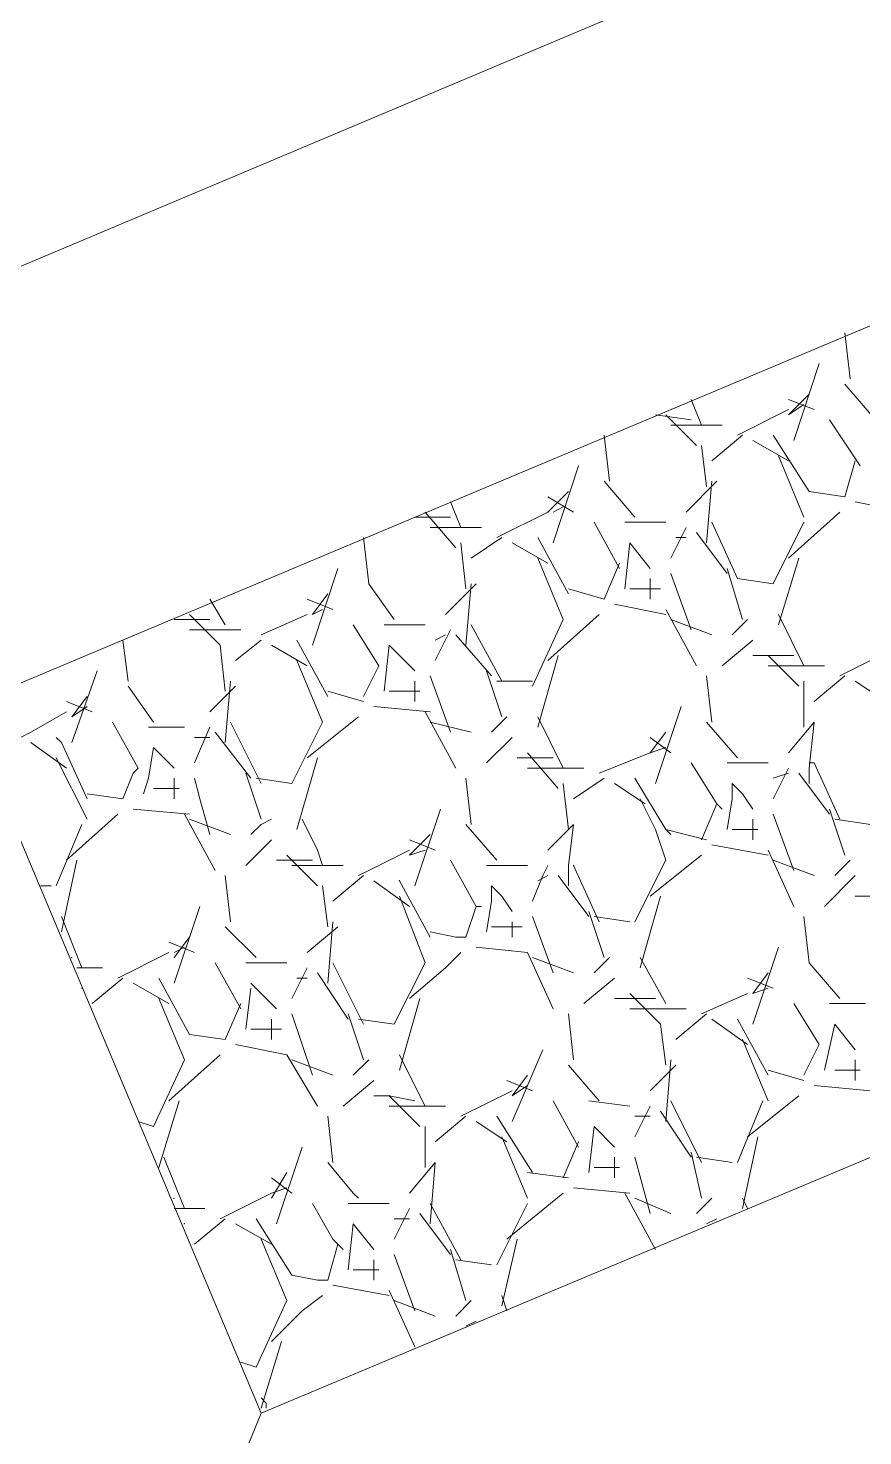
# Model space of a CAD drawing. Header units: metres. Extents: x 536111 to 536507, y 1836388 to 1836665.
# Drawn here: x 536273.055 to 536274.685, y 1836508.326 to 1836511.075 of the extents above; entities that cross this region are included whole.
import ezdxf

# ---------------------------------------------------------------- set-up
doc = ezdxf.new("R2010")
doc.units = ezdxf.units.M
doc.header["$MEASUREMENT"] = 0
doc.layers.add('Level 42', color=1, linetype='Continuous', lineweight=0)

msp = doc.modelspace()

# ---------------------------------------------------------------- linework, layer by layer
at = {"layer": 'Level 42', "color": 7, "linetype": 'Continuous', "lineweight": 0}
for p, q in [((536279.23, 1836513.22), (536271.95, 1836510.15)), ((536279.23, 1836513.22), (536271.95, 1836510.15)), ((536278.83, 1836512.23), (536272.93, 1836509.75)), ((536278.83, 1836512.23), (536272.93, 1836509.75)), ((536279.41, 1836510.85), (536273.51, 1836508.37)), ((536279.41, 1836510.85), (536273.51, 1836508.37)), ((536274.66, 1836510.39), (536274.65, 1836510.48)), ((536274.66, 1836510.39), (536274.65, 1836510.48)), ((536274.6, 1836510.42), (536274.55, 1836510.27)), ((536274.6, 1836510.42), (536274.55, 1836510.27)), ((536274.71, 1836510.31), (536274.65, 1836510.38)), ((536274.71, 1836510.31), (536274.65, 1836510.38)), ((536274.37, 1836510.3), (536274.35, 1836510.35)), ((536274.37, 1836510.3), (536274.35, 1836510.35)), ((536274.54, 1836510.32), (536274.58, 1836510.36)), ((536274.54, 1836510.32), (536274.58, 1836510.36)), ((536274.54, 1836510.35), (536274.59, 1836510.33)), ((536274.54, 1836510.35), (536274.59, 1836510.33)), ((536274.35, 1836510.31), (536274.28, 1836510.32)), ((536274.35, 1836510.31), (536274.28, 1836510.32)), ((536274.36, 1836510.26), (536274.3, 1836510.32)), ((536274.36, 1836510.26), (536274.3, 1836510.32)), ((536274.54, 1836510.33), (536274.44, 1836510.28)), ((536274.54, 1836510.33), (536274.44, 1836510.28)), ((536274.54, 1836510.32), (536274.57, 1836510.34)), ((536274.54, 1836510.32), (536274.57, 1836510.34)), ((536274.41, 1836510.3), (536274.31, 1836510.3)), ((536274.41, 1836510.3), (536274.31, 1836510.3)), ((536274.62, 1836510.31), (536274.68, 1836510.22)), ((536274.62, 1836510.31), (536274.68, 1836510.22)), ((536274.19, 1836510.19), (536274.18, 1836510.28)), ((536274.19, 1836510.19), (536274.18, 1836510.28)), ((536274.45, 1836510.28), (536274.39, 1836510.23)), ((536274.45, 1836510.28), (536274.39, 1836510.23)), ((536274.54, 1836510.23), (536274.47, 1836510.27)), ((536274.54, 1836510.23), (536274.47, 1836510.27)), ((536274.58, 1836510.17), (536274.51, 1836510.28)), ((536274.58, 1836510.17), (536274.51, 1836510.28)), ((536274.38, 1836510.18), (536274.37, 1836510.26)), ((536274.38, 1836510.18), (536274.37, 1836510.26)), ((536274.57, 1836510.12), (536274.52, 1836510.24)), ((536274.57, 1836510.12), (536274.52, 1836510.24)), ((536274.13, 1836510.22), (536274.08, 1836510.07)), ((536274.13, 1836510.22), (536274.08, 1836510.07)), ((536274.67, 1836510.23), (536274.65, 1836510.16)), ((536274.67, 1836510.23), (536274.65, 1836510.16)), ((536274.24, 1836510.12), (536274.18, 1836510.19)), ((536274.24, 1836510.12), (536274.18, 1836510.19)), ((536274.34, 1836510.13), (536274.4, 1836510.19)), ((536274.34, 1836510.13), (536274.4, 1836510.19)), ((536274.39, 1836510.19), (536274.38, 1836510.07)), ((536274.39, 1836510.19), (536274.38, 1836510.07)), ((536274.07, 1836510.13), (536274.11, 1836510.17)), ((536274.07, 1836510.13), (536274.11, 1836510.17)), ((536274.07, 1836510.16), (536274.12, 1836510.13)), ((536274.07, 1836510.16), (536274.12, 1836510.13)), ((536274.65, 1836510.16), (536274.58, 1836510.17)), ((536274.65, 1836510.16), (536274.58, 1836510.17)), ((536273.89, 1836510.06), (536273.83, 1836510.13)), ((536273.89, 1836510.06), (536273.83, 1836510.13)), ((536273.9, 1836510.1), (536273.88, 1836510.15)), ((536273.9, 1836510.1), (536273.88, 1836510.15)), ((536274.07, 1836510.13), (536273.97, 1836510.08)), ((536274.07, 1836510.13), (536273.97, 1836510.08)), ((536274.08, 1836510.13), (536274.1, 1836510.14)), ((536274.08, 1836510.13), (536274.1, 1836510.14)), ((536274.54, 1836510.04), (536274.64, 1836510.13)), ((536274.54, 1836510.04), (536274.64, 1836510.13)), ((536274.67, 1836510.15), (536274.77, 1836510.13)), ((536274.67, 1836510.15), (536274.77, 1836510.13)), ((536273.88, 1836510.12), (536273.81, 1836510.12)), ((536273.88, 1836510.12), (536273.81, 1836510.12)), ((536273.94, 1836510.1), (536273.84, 1836510.1)), ((536273.94, 1836510.1), (536273.84, 1836510.1)), ((536274.16, 1836510.11), (536274.21, 1836510.02)), ((536274.16, 1836510.11), (536274.21, 1836510.02)), ((536274.3, 1836510.11), (536274.22, 1836510.11)), ((536274.3, 1836510.11), (536274.22, 1836510.11)), ((536274.34, 1836510.1), (536274.31, 1836510.04)), ((536274.34, 1836510.1), (536274.31, 1836510.04)), ((536274.39, 1836510.11), (536274.44, 1836510)), ((536274.39, 1836510.11), (536274.44, 1836510)), ((536274.39, 1836510.11), (536274.44, 1836510)), ((536274.39, 1836510.11), (536274.44, 1836510)), ((536274.51, 1836509.99), (536274.57, 1836510.11)), ((536274.51, 1836509.99), (536274.57, 1836510.11)), ((536273.72, 1836509.99), (536273.71, 1836510.08)), ((536273.72, 1836509.99), (536273.71, 1836510.08)), ((536273.91, 1836509.98), (536273.9, 1836510.07)), ((536273.91, 1836509.98), (536273.9, 1836510.07)), ((536273.98, 1836510.08), (536273.92, 1836510.04)), ((536273.98, 1836510.08), (536273.92, 1836510.04)), ((536274.07, 1836510.03), (536274, 1836510.07)), ((536274.07, 1836510.03), (536274, 1836510.07)), ((536274.11, 1836509.97), (536274.05, 1836510.08)), ((536274.11, 1836509.97), (536274.05, 1836510.08)), ((536274.22, 1836509.98), (536274.23, 1836510.07)), ((536274.22, 1836509.98), (536274.23, 1836510.07)), ((536274.23, 1836510.07), (536274.27, 1836510.02)), ((536274.23, 1836510.07), (536274.27, 1836510.02)), ((536274.32, 1836510.08), (536274.34, 1836510.08)), ((536274.32, 1836510.08), (536274.34, 1836510.08)), ((536274.36, 1836510.09), (536274.42, 1836510.01)), ((536274.36, 1836510.09), (536274.42, 1836510.01)), ((536273.66, 1836510.02), (536273.61, 1836509.87)), ((536273.66, 1836510.02), (536273.61, 1836509.87)), ((536274.1, 1836509.92), (536274.05, 1836510.04)), ((536274.1, 1836509.92), (536274.05, 1836510.04)), ((536274.21, 1836510.03), (536274.18, 1836509.96)), ((536274.21, 1836510.03), (536274.18, 1836509.96)), ((536274.42, 1836510.02), (536274.45, 1836509.92)), ((536274.42, 1836510.02), (536274.45, 1836509.92)), ((536274.52, 1836509.91), (536274.56, 1836510.04)), ((536274.52, 1836509.91), (536274.56, 1836510.04)), ((536273.77, 1836509.92), (536273.72, 1836509.99)), ((536273.77, 1836509.92), (536273.72, 1836509.99)), ((536273.87, 1836509.93), (536273.93, 1836509.99)), ((536273.87, 1836509.93), (536273.93, 1836509.99)), ((536273.92, 1836509.99), (536273.91, 1836509.87)), ((536273.92, 1836509.99), (536273.91, 1836509.87)), ((536274.27, 1836510), (536274.27, 1836509.96)), ((536274.27, 1836510), (536274.27, 1836509.96)), ((536274.31, 1836510.01), (536274.35, 1836509.9)), ((536274.31, 1836510.01), (536274.35, 1836509.9)), ((536274.44, 1836510), (536274.51, 1836509.99)), ((536274.44, 1836510), (536274.51, 1836509.99)), ((536273.44, 1836509.91), (536273.41, 1836509.96)), ((536273.44, 1836509.91), (536273.41, 1836509.96)), ((536273.6, 1836509.96), (536273.65, 1836509.94)), ((536273.6, 1836509.96), (536273.65, 1836509.94)), ((536273.61, 1836509.93), (536273.64, 1836509.97)), ((536273.61, 1836509.93), (536273.64, 1836509.97)), ((536274.18, 1836509.96), (536274.11, 1836509.98)), ((536274.18, 1836509.96), (536274.11, 1836509.98)), ((536274.29, 1836509.98), (536274.23, 1836509.98)), ((536274.29, 1836509.98), (536274.23, 1836509.98)), ((536273.61, 1836509.93), (536273.63, 1836509.94)), ((536273.61, 1836509.93), (536273.63, 1836509.94)), ((536274.2, 1836509.95), (536274.3, 1836509.93)), ((536274.2, 1836509.95), (536274.3, 1836509.93)), ((536274.3, 1836509.94), (536274.36, 1836509.83)), ((536274.3, 1836509.94), (536274.36, 1836509.83)), ((536273.41, 1836509.92), (536273.34, 1836509.92)), ((536273.41, 1836509.92), (536273.34, 1836509.92)), ((536273.43, 1836509.87), (536273.37, 1836509.93)), ((536273.43, 1836509.87), (536273.37, 1836509.93)), ((536273.6, 1836509.93), (536273.51, 1836509.89)), ((536273.6, 1836509.93), (536273.51, 1836509.89)), ((536273.69, 1836509.91), (536273.74, 1836509.83)), ((536273.69, 1836509.91), (536273.74, 1836509.83)), ((536273.83, 1836509.91), (536273.75, 1836509.91)), ((536273.83, 1836509.91), (536273.75, 1836509.91)), ((536273.92, 1836509.91), (536273.98, 1836509.8)), ((536273.92, 1836509.91), (536273.98, 1836509.8)), ((536273.92, 1836509.91), (536273.98, 1836509.8)), ((536273.92, 1836509.91), (536273.98, 1836509.8)), ((536274.04, 1836509.79), (536274.1, 1836509.92)), ((536274.04, 1836509.79), (536274.1, 1836509.92)), ((536274.07, 1836509.84), (536274.17, 1836509.93)), ((536274.07, 1836509.84), (536274.17, 1836509.93)), ((536274.31, 1836509.92), (536274.39, 1836509.89)), ((536274.31, 1836509.92), (536274.39, 1836509.89)), ((536274.43, 1836509.89), (536274.46, 1836509.92)), ((536274.43, 1836509.89), (536274.46, 1836509.92)), ((536274.57, 1836509.83), (536274.52, 1836509.93)), ((536274.57, 1836509.83), (536274.52, 1836509.93)), ((536273.25, 1836509.8), (536273.24, 1836509.88)), ((536273.25, 1836509.8), (536273.24, 1836509.88)), ((536273.47, 1836509.9), (536273.37, 1836509.9)), ((536273.47, 1836509.9), (536273.37, 1836509.9)), ((536273.51, 1836509.88), (536273.46, 1836509.84)), ((536273.51, 1836509.88), (536273.46, 1836509.84)), ((536273.64, 1836509.77), (536273.58, 1836509.88)), ((536273.64, 1836509.77), (536273.58, 1836509.88)), ((536273.88, 1836509.9), (536273.85, 1836509.84)), ((536273.88, 1836509.9), (536273.85, 1836509.84)), ((536273.85, 1836509.88), (536273.87, 1836509.89)), ((536273.85, 1836509.88), (536273.87, 1836509.89)), ((536273.89, 1836509.89), (536273.96, 1836509.81)), ((536273.89, 1836509.89), (536273.96, 1836509.81)), ((536274.41, 1836509.83), (536274.47, 1836509.88)), ((536274.41, 1836509.83), (536274.47, 1836509.88)), ((536273.44, 1836509.78), (536273.43, 1836509.87)), ((536273.44, 1836509.78), (536273.43, 1836509.87)), ((536273.6, 1836509.83), (536273.53, 1836509.87)), ((536273.6, 1836509.83), (536273.53, 1836509.87)), ((536273.75, 1836509.78), (536273.76, 1836509.87)), ((536273.75, 1836509.78), (536273.76, 1836509.87)), ((536273.76, 1836509.87), (536273.81, 1836509.82)), ((536273.76, 1836509.87), (536273.81, 1836509.82)), ((536274.05, 1836509.71), (536274.09, 1836509.85)), ((536274.05, 1836509.71), (536274.09, 1836509.85)), ((536274.55, 1836509.85), (536274.47, 1836509.85)), ((536274.55, 1836509.85), (536274.47, 1836509.85)), ((536274.56, 1836509.79), (536274.5, 1836509.85)), ((536274.56, 1836509.79), (536274.5, 1836509.85)), ((536274.74, 1836509.86), (536274.64, 1836509.81)), ((536274.74, 1836509.86), (536274.64, 1836509.81)), ((536273.63, 1836509.72), (536273.58, 1836509.84)), ((536273.63, 1836509.72), (536273.58, 1836509.84)), ((536273.74, 1836509.83), (536273.71, 1836509.77)), ((536273.74, 1836509.83), (536273.71, 1836509.77)), ((536274.61, 1836509.83), (536274.5, 1836509.83)), ((536274.61, 1836509.83), (536274.5, 1836509.83)), ((536273.19, 1836509.82), (536273.14, 1836509.68)), ((536273.19, 1836509.82), (536273.14, 1836509.68)), ((536273.45, 1836509.8), (536273.44, 1836509.68)), ((536273.45, 1836509.8), (536273.44, 1836509.68)), ((536273.81, 1836509.8), (536273.81, 1836509.76)), ((536273.81, 1836509.8), (536273.81, 1836509.76)), ((536273.84, 1836509.81), (536273.88, 1836509.7)), ((536273.84, 1836509.81), (536273.88, 1836509.7)), ((536273.95, 1836509.82), (536273.98, 1836509.73)), ((536273.95, 1836509.82), (536273.98, 1836509.73)), ((536273.97, 1836509.8), (536274.04, 1836509.8)), ((536273.97, 1836509.8), (536274.04, 1836509.8)), ((536274.39, 1836509.72), (536274.38, 1836509.81)), ((536274.39, 1836509.72), (536274.38, 1836509.81)), ((536274.57, 1836509.71), (536274.57, 1836509.8)), ((536274.57, 1836509.71), (536274.57, 1836509.8)), ((536274.65, 1836509.81), (536274.59, 1836509.76)), ((536274.65, 1836509.81), (536274.59, 1836509.76)), ((536274.73, 1836509.76), (536274.67, 1836509.8)), ((536274.73, 1836509.76), (536274.67, 1836509.8)), ((536273.14, 1836509.73), (536273.17, 1836509.77)), ((536273.14, 1836509.73), (536273.17, 1836509.77)), ((536273.3, 1836509.72), (536273.25, 1836509.79)), ((536273.3, 1836509.72), (536273.25, 1836509.79)), ((536273.41, 1836509.74), (536273.46, 1836509.79)), ((536273.41, 1836509.74), (536273.46, 1836509.79)), ((536273.71, 1836509.76), (536273.64, 1836509.78)), ((536273.71, 1836509.76), (536273.64, 1836509.78)), ((536273.82, 1836509.78), (536273.76, 1836509.78)), ((536273.82, 1836509.78), (536273.76, 1836509.78)), ((536272.93, 1836509.75), (536273.51, 1836508.37)), ((536272.93, 1836509.75), (536273.51, 1836508.37)), ((536273.13, 1836509.74), (536273.06, 1836509.7)), ((536273.13, 1836509.74), (536273.06, 1836509.7)), ((536273.13, 1836509.76), (536273.18, 1836509.74)), ((536273.13, 1836509.76), (536273.18, 1836509.74)), ((536273.14, 1836509.73), (536273.17, 1836509.75)), ((536273.14, 1836509.73), (536273.17, 1836509.75)), ((536273.73, 1836509.75), (536273.84, 1836509.74)), ((536273.73, 1836509.75), (536273.84, 1836509.74)), ((536273.83, 1836509.74), (536273.89, 1836509.63)), ((536273.83, 1836509.74), (536273.89, 1836509.63)), ((536274.33, 1836509.75), (536274.28, 1836509.6)), ((536274.33, 1836509.75), (536274.28, 1836509.6)), ((536273.22, 1836509.72), (536273.27, 1836509.63)), ((536273.22, 1836509.72), (536273.27, 1836509.63)), ((536273.45, 1836509.72), (536273.51, 1836509.6)), ((536273.45, 1836509.72), (536273.51, 1836509.6)), ((536273.45, 1836509.72), (536273.51, 1836509.6)), ((536273.45, 1836509.72), (536273.51, 1836509.6)), ((536273.57, 1836509.6), (536273.63, 1836509.72)), ((536273.57, 1836509.6), (536273.63, 1836509.72)), ((536273.6, 1836509.65), (536273.7, 1836509.73)), ((536273.6, 1836509.65), (536273.7, 1836509.73)), ((536273.84, 1836509.72), (536273.92, 1836509.7)), ((536273.84, 1836509.72), (536273.92, 1836509.7)), ((536273.96, 1836509.7), (536273.99, 1836509.73)), ((536273.96, 1836509.7), (536273.99, 1836509.73)), ((536274.1, 1836509.63), (536274.05, 1836509.73)), ((536274.1, 1836509.63), (536274.05, 1836509.73)), ((536274.44, 1836509.65), (536274.38, 1836509.72)), ((536274.44, 1836509.65), (536274.38, 1836509.72)), ((536274.54, 1836509.66), (536274.59, 1836509.72)), ((536274.54, 1836509.66), (536274.59, 1836509.72)), ((536274.59, 1836509.72), (536274.58, 1836509.63)), ((536274.59, 1836509.72), (536274.58, 1836509.63)), ((536273.06, 1836509.7), (536273.04, 1836509.69)), ((536273.06, 1836509.7), (536273.04, 1836509.69)), ((536273.12, 1836509.68), (536273.11, 1836509.69)), ((536273.12, 1836509.68), (536273.11, 1836509.69)), ((536273.36, 1836509.71), (536273.29, 1836509.71)), ((536273.36, 1836509.71), (536273.29, 1836509.71)), ((536273.41, 1836509.71), (536273.38, 1836509.64)), ((536273.41, 1836509.71), (536273.38, 1836509.64)), ((536273.38, 1836509.69), (536273.41, 1836509.69)), ((536273.38, 1836509.69), (536273.41, 1836509.69)), ((536273.42, 1836509.7), (536273.49, 1836509.61)), ((536273.42, 1836509.7), (536273.49, 1836509.61)), ((536273.95, 1836509.64), (536274, 1836509.69)), ((536273.95, 1836509.64), (536274, 1836509.69)), ((536274.27, 1836509.66), (536274.3, 1836509.7)), ((536274.27, 1836509.66), (536274.3, 1836509.7)), ((536274.27, 1836509.69), (536274.31, 1836509.66)), ((536274.27, 1836509.69), (536274.31, 1836509.66)), ((536273.13, 1836509.63), (536273.06, 1836509.68)), ((536273.13, 1836509.63), (536273.06, 1836509.68)), ((536273.17, 1836509.57), (536273.12, 1836509.68)), ((536273.17, 1836509.57), (536273.12, 1836509.68)), ((536273.29, 1836509.61), (536273.3, 1836509.67)), ((536273.29, 1836509.61), (536273.3, 1836509.67)), ((536273.3, 1836509.67), (536273.34, 1836509.63)), ((536273.3, 1836509.67), (536273.34, 1836509.63)), ((536274.09, 1836509.59), (536274.03, 1836509.66)), ((536274.09, 1836509.59), (536274.03, 1836509.66)), ((536274.27, 1836509.66), (536274.17, 1836509.62)), ((536274.27, 1836509.66), (536274.17, 1836509.62)), ((536274.27, 1836509.66), (536274.3, 1836509.67)), ((536274.27, 1836509.66), (536274.3, 1836509.67)), ((536273.17, 1836509.53), (536273.11, 1836509.65)), ((536273.17, 1836509.53), (536273.11, 1836509.65)), ((536273.27, 1836509.63), (536273.26, 1836509.62)), ((536273.27, 1836509.63), (536273.26, 1836509.62)), ((536273.58, 1836509.51), (536273.62, 1836509.65)), ((536273.58, 1836509.51), (536273.62, 1836509.65)), ((536274.08, 1836509.65), (536274.01, 1836509.65)), ((536274.08, 1836509.65), (536274.01, 1836509.65)), ((536274.14, 1836509.63), (536274.03, 1836509.63)), ((536274.14, 1836509.63), (536274.03, 1836509.63)), ((536274.35, 1836509.64), (536274.4, 1836509.56)), ((536274.35, 1836509.64), (536274.4, 1836509.56)), ((536274.5, 1836509.64), (536274.42, 1836509.64)), ((536274.5, 1836509.64), (536274.42, 1836509.64)), ((536274.54, 1836509.63), (536274.53, 1836509.61)), ((536274.54, 1836509.63), (536274.53, 1836509.61)), ((536274.58, 1836509.64), (536274.59, 1836509.64)), ((536274.58, 1836509.64), (536274.59, 1836509.64)), ((536274.58, 1836509.64), (536274.59, 1836509.64)), ((536274.58, 1836509.64), (536274.59, 1836509.64)), ((536274.58, 1836509.63), (536274.58, 1836509.6)), ((536274.58, 1836509.63), (536274.58, 1836509.6)), ((536274.59, 1836509.64), (536274.64, 1836509.53)), ((536274.59, 1836509.64), (536274.64, 1836509.53)), ((536274.59, 1836509.64), (536274.64, 1836509.53)), ((536274.59, 1836509.64), (536274.64, 1836509.53)), ((536273.26, 1836509.62), (536273.24, 1836509.57)), ((536273.26, 1836509.62), (536273.24, 1836509.57)), ((536273.28, 1836509.58), (536273.29, 1836509.61)), ((536273.28, 1836509.58), (536273.29, 1836509.61)), ((536273.34, 1836509.61), (536273.34, 1836509.59)), ((536273.34, 1836509.61), (536273.34, 1836509.59)), ((536273.38, 1836509.61), (536273.39, 1836509.57)), ((536273.38, 1836509.61), (536273.39, 1836509.57)), ((536273.48, 1836509.62), (536273.51, 1836509.53)), ((536273.48, 1836509.62), (536273.51, 1836509.53)), ((536273.5, 1836509.61), (536273.57, 1836509.6)), ((536273.5, 1836509.61), (536273.57, 1836509.6)), ((536273.92, 1836509.52), (536273.91, 1836509.61)), ((536273.92, 1836509.52), (536273.91, 1836509.61)), ((536274.18, 1836509.61), (536274.12, 1836509.57)), ((536274.18, 1836509.61), (536274.12, 1836509.57)), ((536274.3, 1836509.51), (536274.24, 1836509.61)), ((536274.3, 1836509.51), (536274.24, 1836509.61)), ((536274.51, 1836509.61), (536274.54, 1836509.62)), ((536274.51, 1836509.61), (536274.54, 1836509.62)), ((536274.53, 1836509.61), (536274.51, 1836509.57)), ((536274.53, 1836509.61), (536274.51, 1836509.57)), ((536274.56, 1836509.62), (536274.62, 1836509.54)), ((536274.56, 1836509.62), (536274.62, 1836509.54)), ((536273.24, 1836509.57), (536273.17, 1836509.58)), ((536273.24, 1836509.57), (536273.17, 1836509.58)), ((536273.34, 1836509.59), (536273.3, 1836509.59)), ((536273.34, 1836509.59), (536273.3, 1836509.59)), ((536273.34, 1836509.59), (536273.34, 1836509.57)), ((536273.35, 1836509.59), (536273.34, 1836509.59)), ((536273.34, 1836509.59), (536273.34, 1836509.57)), ((536273.35, 1836509.59), (536273.34, 1836509.59)), ((536274.11, 1836509.51), (536274.1, 1836509.6)), ((536274.11, 1836509.51), (536274.1, 1836509.6)), ((536274.26, 1836509.56), (536274.2, 1836509.6)), ((536274.26, 1836509.56), (536274.2, 1836509.6)), ((536274.43, 1836509.57), (536274.43, 1836509.6)), ((536274.43, 1836509.6), (536274.45, 1836509.58)), ((536274.43, 1836509.57), (536274.43, 1836509.6)), ((536274.43, 1836509.6), (536274.45, 1836509.58)), ((536274.45, 1836509.58), (536274.47, 1836509.55)), ((536274.45, 1836509.58), (536274.47, 1836509.55)), ((536273.26, 1836509.55), (536273.37, 1836509.54)), ((536273.26, 1836509.55), (536273.37, 1836509.54)), ((536273.39, 1836509.57), (536273.41, 1836509.5)), ((536273.39, 1836509.57), (536273.41, 1836509.5)), ((536273.86, 1836509.55), (536273.81, 1836509.4)), ((536273.86, 1836509.55), (536273.81, 1836509.4)), ((536274.28, 1836509.51), (536274.25, 1836509.57)), ((536274.28, 1836509.51), (536274.25, 1836509.57)), ((536274.4, 1836509.56), (536274.37, 1836509.49)), ((536274.4, 1836509.56), (536274.37, 1836509.49)), ((536274.4, 1836509.56), (536274.41, 1836509.55)), ((536274.4, 1836509.56), (536274.41, 1836509.55)), ((536274.42, 1836509.51), (536274.43, 1836509.57)), ((536274.42, 1836509.51), (536274.43, 1836509.57)), ((536274.62, 1836509.55), (536274.65, 1836509.46)), ((536274.62, 1836509.55), (536274.65, 1836509.46)), ((536273.11, 1836509.4), (536273.16, 1836509.52)), ((536273.11, 1836509.4), (536273.16, 1836509.52)), ((536273.13, 1836509.45), (536273.23, 1836509.54)), ((536273.13, 1836509.45), (536273.23, 1836509.54)), ((536273.36, 1836509.54), (536273.42, 1836509.43)), ((536273.36, 1836509.54), (536273.42, 1836509.43)), ((536273.37, 1836509.53), (536273.45, 1836509.5)), ((536273.37, 1836509.53), (536273.45, 1836509.5)), ((536273.49, 1836509.5), (536273.51, 1836509.52)), ((536273.49, 1836509.5), (536273.51, 1836509.52)), ((536273.51, 1836509.52), (536273.53, 1836509.53)), ((536273.51, 1836509.52), (536273.53, 1836509.53)), ((536273.62, 1836509.47), (536273.59, 1836509.53)), ((536273.62, 1836509.47), (536273.59, 1836509.53)), ((536273.97, 1836509.45), (536273.91, 1836509.52)), ((536273.97, 1836509.45), (536273.91, 1836509.52)), ((536274.07, 1836509.47), (536274.12, 1836509.52)), ((536274.07, 1836509.47), (536274.12, 1836509.52)), ((536274.12, 1836509.52), (536274.11, 1836509.44)), ((536274.12, 1836509.52), (536274.11, 1836509.44)), ((536274.47, 1836509.53), (536274.47, 1836509.49)), ((536274.47, 1836509.53), (536274.47, 1836509.49)), ((536274.51, 1836509.54), (536274.55, 1836509.43)), ((536274.51, 1836509.54), (536274.55, 1836509.43)), ((536274.63, 1836509.53), (536274.7, 1836509.52)), ((536274.63, 1836509.53), (536274.7, 1836509.52)), ((536273.8, 1836509.46), (536273.84, 1836509.5)), ((536273.8, 1836509.46), (536273.84, 1836509.5)), ((536274.3, 1836509.45), (536274.28, 1836509.51)), ((536274.3, 1836509.45), (536274.28, 1836509.51)), ((536274.38, 1836509.49), (536274.3, 1836509.51)), ((536274.31, 1836509.5), (536274.3, 1836509.51)), ((536274.38, 1836509.49), (536274.3, 1836509.51)), ((536274.31, 1836509.5), (536274.3, 1836509.51)), ((536274.48, 1836509.51), (536274.43, 1836509.51)), ((536274.48, 1836509.51), (536274.43, 1836509.51)), ((536273.48, 1836509.44), (536273.53, 1836509.49)), ((536273.48, 1836509.44), (536273.53, 1836509.49)), ((536273.63, 1836509.44), (536273.62, 1836509.47)), ((536273.63, 1836509.44), (536273.62, 1836509.47)), ((536273.8, 1836509.47), (536273.72, 1836509.43)), ((536273.8, 1836509.47), (536273.72, 1836509.43)), ((536273.8, 1836509.49), (536273.85, 1836509.47)), ((536273.8, 1836509.49), (536273.85, 1836509.47)), ((536273.8, 1836509.46), (536273.83, 1836509.47)), ((536273.8, 1836509.46), (536273.83, 1836509.47)), ((536274.39, 1836509.48), (536274.5, 1836509.46)), ((536274.39, 1836509.48), (536274.5, 1836509.46)), ((536274.5, 1836509.47), (536274.55, 1836509.36)), ((536274.5, 1836509.47), (536274.55, 1836509.36)), ((536273.12, 1836509.31), (536273.15, 1836509.45)), ((536273.12, 1836509.31), (536273.15, 1836509.45)), ((536273.61, 1836509.45), (536273.54, 1836509.45)), ((536273.61, 1836509.45), (536273.54, 1836509.45)), ((536273.62, 1836509.4), (536273.56, 1836509.46)), ((536273.62, 1836509.4), (536273.56, 1836509.46)), ((536273.67, 1836509.44), (536273.57, 1836509.44)), ((536273.67, 1836509.44), (536273.57, 1836509.44)), ((536273.88, 1836509.45), (536273.93, 1836509.36)), ((536273.88, 1836509.45), (536273.93, 1836509.36)), ((536274.03, 1836509.44), (536273.95, 1836509.44)), ((536274.03, 1836509.44), (536273.95, 1836509.44)), ((536274.07, 1836509.44), (536274.06, 1836509.42)), ((536274.07, 1836509.44), (536274.06, 1836509.42)), ((536274.11, 1836509.44), (536274.11, 1836509.4)), ((536274.11, 1836509.44), (536274.11, 1836509.4)), ((536274.12, 1836509.44), (536274.17, 1836509.33)), ((536274.12, 1836509.44), (536274.17, 1836509.33)), ((536274.12, 1836509.44), (536274.17, 1836509.33)), ((536274.12, 1836509.44), (536274.17, 1836509.33)), ((536274.24, 1836509.33), (536274.3, 1836509.45)), ((536274.24, 1836509.33), (536274.3, 1836509.45)), ((536274.27, 1836509.38), (536274.37, 1836509.46)), ((536274.27, 1836509.38), (536274.37, 1836509.46)), ((536274.51, 1836509.45), (536274.59, 1836509.42)), ((536274.51, 1836509.45), (536274.59, 1836509.42)), ((536274.63, 1836509.42), (536274.66, 1836509.45)), ((536274.63, 1836509.42), (536274.66, 1836509.45)), ((536273.45, 1836509.33), (536273.44, 1836509.42)), ((536273.45, 1836509.33), (536273.44, 1836509.42)), ((536273.71, 1836509.42), (536273.65, 1836509.37)), ((536273.71, 1836509.42), (536273.65, 1836509.37)), ((536273.72, 1836509.43), (536273.7, 1836509.42)), ((536273.72, 1836509.43), (536273.7, 1836509.42)), ((536273.8, 1836509.36), (536273.73, 1836509.41)), ((536273.8, 1836509.36), (536273.73, 1836509.41)), ((536273.84, 1836509.3), (536273.78, 1836509.41)), ((536273.84, 1836509.3), (536273.78, 1836509.41)), ((536274.06, 1836509.42), (536274.04, 1836509.37)), ((536274.06, 1836509.42), (536274.04, 1836509.37)), ((536274.05, 1836509.41), (536274.07, 1836509.42)), ((536274.05, 1836509.41), (536274.07, 1836509.42)), ((536274.09, 1836509.42), (536274.15, 1836509.34)), ((536274.09, 1836509.42), (536274.15, 1836509.34)), ((536274.61, 1836509.36), (536274.67, 1836509.42)), ((536274.61, 1836509.36), (536274.67, 1836509.42)), ((536273.08, 1836509.4), (536273.1, 1836509.4)), ((536273.08, 1836509.4), (536273.1, 1836509.4)), ((536273.64, 1836509.32), (536273.63, 1836509.4)), ((536273.64, 1836509.32), (536273.63, 1836509.4)), ((536273.96, 1836509.37), (536273.96, 1836509.4)), ((536273.96, 1836509.4), (536273.98, 1836509.38)), ((536273.96, 1836509.37), (536273.96, 1836509.4)), ((536273.96, 1836509.4), (536273.98, 1836509.38)), ((536273.39, 1836509.36), (536273.34, 1836509.21)), ((536273.39, 1836509.36), (536273.34, 1836509.21)), ((536273.83, 1836509.25), (536273.78, 1836509.38)), ((536273.83, 1836509.25), (536273.78, 1836509.38)), ((536273.93, 1836509.36), (536273.91, 1836509.3)), ((536273.93, 1836509.36), (536273.91, 1836509.3)), ((536273.93, 1836509.36), (536273.94, 1836509.36)), ((536273.93, 1836509.36), (536273.94, 1836509.36)), ((536273.95, 1836509.31), (536273.96, 1836509.37)), ((536273.95, 1836509.31), (536273.96, 1836509.37)), ((536273.98, 1836509.38), (536274, 1836509.35)), ((536273.98, 1836509.38), (536274, 1836509.35)), ((536274.25, 1836509.24), (536274.29, 1836509.38)), ((536274.25, 1836509.24), (536274.29, 1836509.38)), ((536274.74, 1836509.38), (536274.67, 1836509.38)), ((536274.74, 1836509.38), (536274.67, 1836509.38)), ((536273.16, 1836509.24), (536273.12, 1836509.34)), ((536273.16, 1836509.24), (536273.12, 1836509.34)), ((536273.65, 1836509.33), (536273.64, 1836509.21)), ((536273.65, 1836509.33), (536273.64, 1836509.21)), ((536274, 1836509.33), (536274, 1836509.3)), ((536274, 1836509.33), (536274, 1836509.3)), ((536274.04, 1836509.34), (536274.08, 1836509.23)), ((536274.04, 1836509.34), (536274.08, 1836509.23)), ((536274.15, 1836509.35), (536274.18, 1836509.26)), ((536274.15, 1836509.35), (536274.18, 1836509.26)), ((536274.16, 1836509.34), (536274.23, 1836509.33)), ((536274.16, 1836509.34), (536274.23, 1836509.33)), ((536274.58, 1836509.25), (536274.57, 1836509.34)), ((536274.58, 1836509.25), (536274.57, 1836509.34)), ((536273.34, 1836509.26), (536273.37, 1836509.3)), ((536273.34, 1836509.26), (536273.37, 1836509.3)), ((536273.5, 1836509.26), (536273.44, 1836509.32)), ((536273.5, 1836509.26), (536273.44, 1836509.32)), ((536273.6, 1836509.27), (536273.66, 1836509.32)), ((536273.6, 1836509.27), (536273.66, 1836509.32)), ((536273.89, 1836509.3), (536273.84, 1836509.31)), ((536273.89, 1836509.3), (536273.84, 1836509.31)), ((536273.91, 1836509.3), (536273.89, 1836509.3)), ((536273.91, 1836509.3), (536273.89, 1836509.3)), ((536274.02, 1836509.32), (536273.96, 1836509.32)), ((536274.02, 1836509.32), (536273.96, 1836509.32)), ((536273.33, 1836509.29), (536273.38, 1836509.27)), ((536273.33, 1836509.29), (536273.38, 1836509.27)), ((536273.34, 1836509.27), (536273.36, 1836509.28)), ((536273.34, 1836509.27), (536273.36, 1836509.28)), ((536273.93, 1836509.28), (536274.03, 1836509.27)), ((536273.93, 1836509.28), (536274.03, 1836509.27)), ((536274.52, 1836509.28), (536274.47, 1836509.13)), ((536274.52, 1836509.28), (536274.47, 1836509.13)), ((536273.33, 1836509.27), (536273.23, 1836509.22)), ((536273.33, 1836509.27), (536273.23, 1836509.22)), ((536273.42, 1836509.25), (536273.47, 1836509.16)), ((536273.42, 1836509.25), (536273.47, 1836509.16)), ((536273.56, 1836509.25), (536273.48, 1836509.25)), ((536273.56, 1836509.25), (536273.48, 1836509.25)), ((536273.65, 1836509.25), (536273.71, 1836509.13)), ((536273.65, 1836509.25), (536273.71, 1836509.13)), ((536273.65, 1836509.25), (536273.71, 1836509.13)), ((536273.65, 1836509.25), (536273.71, 1836509.13)), ((536273.77, 1836509.13), (536273.83, 1836509.25)), ((536273.77, 1836509.13), (536273.83, 1836509.25)), ((536273.87, 1836509.24), (536273.9, 1836509.27)), ((536273.87, 1836509.24), (536273.9, 1836509.27)), ((536274.03, 1836509.27), (536274.08, 1836509.16)), ((536274.03, 1836509.27), (536274.08, 1836509.16)), ((536274.04, 1836509.26), (536274.12, 1836509.23)), ((536274.04, 1836509.26), (536274.12, 1836509.23)), ((536274.16, 1836509.23), (536274.19, 1836509.26)), ((536274.16, 1836509.23), (536274.19, 1836509.26)), ((536274.3, 1836509.17), (536274.25, 1836509.26)), ((536274.3, 1836509.17), (536274.25, 1836509.26)), ((536274.64, 1836509.18), (536274.58, 1836509.25)), ((536274.64, 1836509.18), (536274.58, 1836509.25)), ((536273.2, 1836509.24), (536273.15, 1836509.24)), ((536273.2, 1836509.24), (536273.15, 1836509.24)), ((536273.24, 1836509.22), (536273.18, 1836509.17)), ((536273.24, 1836509.22), (536273.18, 1836509.17)), ((536273.37, 1836509.11), (536273.31, 1836509.22)), ((536273.37, 1836509.11), (536273.31, 1836509.22)), ((536273.6, 1836509.24), (536273.57, 1836509.18)), ((536273.6, 1836509.24), (536273.57, 1836509.18)), ((536273.58, 1836509.22), (536273.6, 1836509.22)), ((536273.58, 1836509.22), (536273.6, 1836509.22)), ((536273.62, 1836509.23), (536273.68, 1836509.14)), ((536273.62, 1836509.23), (536273.68, 1836509.14)), ((536273.8, 1836509.18), (536273.87, 1836509.24)), ((536273.8, 1836509.18), (536273.87, 1836509.24)), ((536274.14, 1836509.17), (536274.2, 1836509.22)), ((536274.14, 1836509.17), (536274.2, 1836509.22)), ((536274.46, 1836509.22), (536274.51, 1836509.2)), ((536274.46, 1836509.22), (536274.51, 1836509.2)), ((536274.47, 1836509.19), (536274.5, 1836509.23)), ((536274.47, 1836509.19), (536274.5, 1836509.23)), ((536273.33, 1836509.17), (536273.26, 1836509.21)), ((536273.33, 1836509.17), (536273.26, 1836509.21)), ((536273.48, 1836509.12), (536273.49, 1836509.2)), ((536273.48, 1836509.12), (536273.49, 1836509.2)), ((536273.49, 1836509.21), (536273.54, 1836509.16)), ((536273.49, 1836509.21), (536273.54, 1836509.16)), ((536274.29, 1836509.13), (536274.23, 1836509.19)), ((536274.29, 1836509.13), (536274.23, 1836509.19)), ((536274.46, 1836509.19), (536274.37, 1836509.15)), ((536274.46, 1836509.19), (536274.37, 1836509.15)), ((536274.47, 1836509.19), (536274.5, 1836509.2)), ((536274.47, 1836509.19), (536274.5, 1836509.2)), ((536273.36, 1836509.06), (536273.31, 1836509.18)), ((536273.36, 1836509.06), (536273.31, 1836509.18)), ((536273.47, 1836509.17), (536273.44, 1836509.1)), ((536273.47, 1836509.17), (536273.44, 1836509.1)), ((536273.78, 1836509.04), (536273.82, 1836509.18)), ((536273.78, 1836509.04), (536273.82, 1836509.18)), ((536274.28, 1836509.18), (536274.2, 1836509.18)), ((536274.28, 1836509.18), (536274.2, 1836509.18)), ((536274.55, 1836509.17), (536274.6, 1836509.09)), ((536274.55, 1836509.17), (536274.6, 1836509.09)), ((536274.69, 1836509.17), (536274.62, 1836509.17)), ((536274.69, 1836509.17), (536274.62, 1836509.17)), ((536273.53, 1836509.14), (536273.53, 1836509.1)), ((536273.53, 1836509.14), (536273.53, 1836509.1)), ((536273.57, 1836509.15), (536273.61, 1836509.03)), ((536273.57, 1836509.15), (536273.61, 1836509.03)), ((536273.68, 1836509.15), (536273.71, 1836509.06)), ((536273.68, 1836509.15), (536273.71, 1836509.06)), ((536273.7, 1836509.14), (536273.77, 1836509.13)), ((536273.7, 1836509.14), (536273.77, 1836509.13)), ((536274.12, 1836509.06), (536274.11, 1836509.15)), ((536274.12, 1836509.06), (536274.11, 1836509.15)), ((536274.34, 1836509.16), (536274.23, 1836509.16)), ((536274.34, 1836509.16), (536274.23, 1836509.16)), ((536274.38, 1836509.15), (536274.32, 1836509.1)), ((536274.38, 1836509.15), (536274.32, 1836509.1)), ((536274.46, 1836509.09), (536274.39, 1836509.14)), ((536274.46, 1836509.09), (536274.39, 1836509.14)), ((536274.5, 1836509.03), (536274.44, 1836509.14)), ((536274.5, 1836509.03), (536274.44, 1836509.14)), ((536273.44, 1836509.1), (536273.37, 1836509.11)), ((536273.44, 1836509.1), (536273.37, 1836509.11)), ((536273.55, 1836509.12), (536273.49, 1836509.12)), ((536273.55, 1836509.12), (536273.49, 1836509.12)), ((536274.3, 1836509.05), (536274.29, 1836509.13)), ((536274.3, 1836509.05), (536274.29, 1836509.13)), ((536274.61, 1836509.04), (536274.63, 1836509.13)), ((536274.61, 1836509.04), (536274.63, 1836509.13)), ((536274.63, 1836509.13), (536274.67, 1836509.08)), ((536274.63, 1836509.13), (536274.67, 1836509.08)), ((536273.46, 1836509.09), (536273.56, 1836509.07)), ((536273.46, 1836509.09), (536273.56, 1836509.07)), ((536274.06, 1836509.08), (536274, 1836508.94)), ((536274.06, 1836509.08), (536274, 1836508.94)), ((536274.5, 1836508.98), (536274.45, 1836509.1)), ((536274.5, 1836508.98), (536274.45, 1836509.1)), ((536274.6, 1836509.09), (536274.57, 1836509.03)), ((536274.6, 1836509.09), (536274.57, 1836509.03)), ((536273.3, 1836508.93), (536273.36, 1836509.06)), ((536273.3, 1836508.93), (536273.36, 1836509.06)), ((536273.33, 1836508.98), (536273.43, 1836509.07)), ((536273.33, 1836508.98), (536273.43, 1836509.07)), ((536273.56, 1836509.07), (536273.62, 1836508.97)), ((536273.56, 1836509.07), (536273.62, 1836508.97)), ((536273.57, 1836509.06), (536273.65, 1836509.03)), ((536273.57, 1836509.06), (536273.65, 1836509.03)), ((536273.69, 1836509.03), (536273.72, 1836509.06)), ((536273.69, 1836509.03), (536273.72, 1836509.06)), ((536273.79, 1836509.05), (536273.78, 1836509.07)), ((536273.79, 1836509.05), (536273.78, 1836509.07)), ((536274.31, 1836509.06), (536274.3, 1836508.94)), ((536274.31, 1836509.06), (536274.3, 1836508.94)), ((536274.67, 1836509.06), (536274.67, 1836509.02)), ((536274.67, 1836509.06), (536274.67, 1836509.02)), ((536273.83, 1836508.97), (536273.79, 1836509.05)), ((536273.83, 1836508.97), (536273.79, 1836509.05)), ((536274, 1836508.99), (536274.03, 1836509.03)), ((536274, 1836508.99), (536274.03, 1836509.03)), ((536274.17, 1836508.98), (536274.11, 1836509.05)), ((536274.17, 1836508.98), (536274.11, 1836509.05)), ((536274.27, 1836509), (536274.32, 1836509.05)), ((536274.27, 1836509), (536274.32, 1836509.05)), ((536274.57, 1836509.02), (536274.5, 1836509.04)), ((536274.57, 1836509.02), (536274.5, 1836509.04)), ((536274.68, 1836509.04), (536274.63, 1836509.04)), ((536274.68, 1836509.04), (536274.63, 1836509.04)), ((536273.67, 1836508.97), (536273.73, 1836509.02)), ((536273.67, 1836508.97), (536273.73, 1836509.02)), ((536274, 1836509), (536273.9, 1836508.95)), ((536274, 1836509), (536273.9, 1836508.95)), ((536273.99, 1836509.02), (536274.04, 1836509)), ((536273.99, 1836509.02), (536274.04, 1836509)), ((536274, 1836508.99), (536274.03, 1836509.01)), ((536274, 1836508.99), (536274.03, 1836509.01)), ((536274.59, 1836509.01), (536274.7, 1836509)), ((536274.59, 1836509.01), (536274.7, 1836509)), ((536273.31, 1836508.85), (536273.35, 1836508.98)), ((536273.31, 1836508.85), (536273.35, 1836508.98)), ((536273.76, 1836508.99), (536273.73, 1836508.99)), ((536273.76, 1836508.99), (536273.73, 1836508.99)), ((536273.82, 1836508.93), (536273.76, 1836508.99)), ((536273.81, 1836508.98), (536273.76, 1836508.99)), ((536273.82, 1836508.93), (536273.76, 1836508.99)), ((536273.81, 1836508.98), (536273.76, 1836508.99)), ((536273.87, 1836508.97), (536273.76, 1836508.97)), ((536273.87, 1836508.97), (536273.76, 1836508.97)), ((536274.08, 1836508.98), (536274.13, 1836508.89)), ((536274.08, 1836508.98), (536274.13, 1836508.89)), ((536274.23, 1836508.97), (536274.15, 1836508.98)), ((536274.23, 1836508.97), (536274.15, 1836508.98)), ((536274.27, 1836508.97), (536274.24, 1836508.91)), ((536274.27, 1836508.97), (536274.24, 1836508.91)), ((536274.31, 1836508.98), (536274.37, 1836508.86)), ((536274.31, 1836508.98), (536274.37, 1836508.86)), ((536274.31, 1836508.98), (536274.37, 1836508.86)), ((536274.31, 1836508.98), (536274.37, 1836508.86)), ((536274.44, 1836508.86), (536274.49, 1836508.98)), ((536274.44, 1836508.86), (536274.49, 1836508.98)), ((536274.46, 1836508.91), (536274.56, 1836508.99)), ((536274.46, 1836508.91), (536274.56, 1836508.99)), ((536273.65, 1836508.86), (536273.64, 1836508.95)), ((536273.65, 1836508.86), (536273.64, 1836508.95)), ((536273.91, 1836508.95), (536273.85, 1836508.9)), ((536273.91, 1836508.95), (536273.85, 1836508.9)), ((536274.04, 1836508.84), (536273.97, 1836508.95)), ((536274.04, 1836508.84), (536273.97, 1836508.95)), ((536274.24, 1836508.95), (536274.27, 1836508.95)), ((536274.24, 1836508.95), (536274.27, 1836508.95)), ((536274.29, 1836508.96), (536274.35, 1836508.87)), ((536274.29, 1836508.96), (536274.35, 1836508.87)), ((536273.27, 1836508.94), (536273.3, 1836508.93)), ((536273.27, 1836508.94), (536273.3, 1836508.93)), ((536273.83, 1836508.85), (536273.83, 1836508.93)), ((536273.83, 1836508.85), (536273.83, 1836508.93)), ((536273.99, 1836508.9), (536273.93, 1836508.94)), ((536273.99, 1836508.9), (536273.93, 1836508.94)), ((536274.15, 1836508.84), (536274.16, 1836508.93)), ((536274.15, 1836508.84), (536274.16, 1836508.93)), ((536274.16, 1836508.93), (536274.2, 1836508.89)), ((536274.16, 1836508.93), (536274.2, 1836508.89)), ((536273.59, 1836508.89), (536273.54, 1836508.74)), ((536273.59, 1836508.89), (536273.54, 1836508.74)), ((536274.03, 1836508.79), (536273.98, 1836508.91)), ((536274.03, 1836508.79), (536273.98, 1836508.91)), ((536274.13, 1836508.9), (536274.1, 1836508.83)), ((536274.13, 1836508.9), (536274.1, 1836508.83)), ((536274.45, 1836508.77), (536274.48, 1836508.91)), ((536274.45, 1836508.77), (536274.48, 1836508.91)), ((536273.36, 1836508.77), (536273.32, 1836508.87)), ((536273.36, 1836508.77), (536273.32, 1836508.87)), ((536273.69, 1836508.8), (536273.64, 1836508.86)), ((536273.69, 1836508.8), (536273.64, 1836508.86)), ((536273.8, 1836508.8), (536273.85, 1836508.86)), ((536273.8, 1836508.8), (536273.85, 1836508.86)), ((536273.85, 1836508.86), (536273.84, 1836508.74)), ((536273.85, 1836508.86), (536273.84, 1836508.74)), ((536274.2, 1836508.87), (536274.2, 1836508.83)), ((536274.2, 1836508.87), (536274.2, 1836508.83)), ((536274.24, 1836508.87), (536274.27, 1836508.76)), ((536274.24, 1836508.87), (536274.27, 1836508.76)), ((536274.35, 1836508.88), (536274.37, 1836508.79)), ((536274.35, 1836508.88), (536274.37, 1836508.79)), ((536274.36, 1836508.87), (536274.43, 1836508.86)), ((536274.36, 1836508.87), (536274.43, 1836508.86)), ((536273.53, 1836508.79), (536273.56, 1836508.84)), ((536273.53, 1836508.79), (536273.56, 1836508.84)), ((536274.11, 1836508.83), (536274.03, 1836508.84)), ((536274.11, 1836508.83), (536274.03, 1836508.84)), ((536274.21, 1836508.85), (536274.16, 1836508.85)), ((536274.21, 1836508.85), (536274.16, 1836508.85)), ((536273.53, 1836508.83), (536273.57, 1836508.8)), ((536273.53, 1836508.83), (536273.57, 1836508.8)), ((536273.53, 1836508.8), (536273.56, 1836508.81)), ((536273.53, 1836508.8), (536273.56, 1836508.81)), ((536274.12, 1836508.81), (536274.23, 1836508.8)), ((536274.12, 1836508.81), (536274.23, 1836508.8)), ((536273.53, 1836508.8), (536273.43, 1836508.75)), ((536273.53, 1836508.8), (536273.43, 1836508.75)), ((536273.61, 1836508.78), (536273.65, 1836508.71)), ((536273.61, 1836508.78), (536273.65, 1836508.71)), ((536273.76, 1836508.78), (536273.68, 1836508.78)), ((536273.76, 1836508.78), (536273.68, 1836508.78)), ((536273.7, 1836508.79), (536273.69, 1836508.8)), ((536273.7, 1836508.79), (536273.69, 1836508.8)), ((536273.84, 1836508.78), (536273.9, 1836508.67)), ((536273.84, 1836508.78), (536273.9, 1836508.67)), ((536273.84, 1836508.78), (536273.9, 1836508.67)), ((536273.84, 1836508.78), (536273.9, 1836508.67)), ((536273.97, 1836508.66), (536274.03, 1836508.78)), ((536273.97, 1836508.66), (536274.03, 1836508.78)), ((536273.99, 1836508.71), (536274.1, 1836508.8)), ((536273.99, 1836508.71), (536274.1, 1836508.8)), ((536274.22, 1836508.8), (536274.28, 1836508.69)), ((536274.22, 1836508.8), (536274.28, 1836508.69)), ((536274.24, 1836508.79), (536274.31, 1836508.76)), ((536274.24, 1836508.79), (536274.31, 1836508.76)), ((536274.36, 1836508.76), (536274.39, 1836508.79)), ((536274.36, 1836508.76), (536274.39, 1836508.79)), ((536274.46, 1836508.77), (536274.45, 1836508.79)), ((536274.46, 1836508.77), (536274.45, 1836508.79)), ((536273.4, 1836508.77), (536273.34, 1836508.77)), ((536273.4, 1836508.77), (536273.34, 1836508.77)), ((536273.44, 1836508.75), (536273.38, 1836508.7)), ((536273.44, 1836508.75), (536273.38, 1836508.7)), ((536273.57, 1836508.64), (536273.5, 1836508.75)), ((536273.57, 1836508.64), (536273.5, 1836508.75)), ((536273.8, 1836508.77), (536273.77, 1836508.71)), ((536273.8, 1836508.77), (536273.77, 1836508.71)), ((536273.77, 1836508.75), (536273.8, 1836508.75)), ((536273.77, 1836508.75), (536273.8, 1836508.75)), ((536273.82, 1836508.76), (536273.88, 1836508.68)), ((536273.82, 1836508.76), (536273.88, 1836508.68)), ((536274.38, 1836508.74), (536274.4, 1836508.75)), ((536274.38, 1836508.74), (536274.4, 1836508.75)), ((536273.53, 1836508.7), (536273.46, 1836508.74)), ((536273.53, 1836508.7), (536273.46, 1836508.74)), ((536273.68, 1836508.65), (536273.69, 1836508.74)), ((536273.68, 1836508.65), (536273.69, 1836508.74)), ((536273.69, 1836508.74), (536273.73, 1836508.69)), ((536273.69, 1836508.74), (536273.73, 1836508.69)), ((536273.56, 1836508.59), (536273.51, 1836508.71)), ((536273.56, 1836508.59), (536273.51, 1836508.71)), ((536273.66, 1836508.7), (536273.64, 1836508.63)), ((536273.66, 1836508.7), (536273.64, 1836508.63)), ((536273.65, 1836508.71), (536273.67, 1836508.69)), ((536273.65, 1836508.71), (536273.67, 1836508.69)), ((536273.98, 1836508.58), (536274.01, 1836508.71)), ((536273.98, 1836508.58), (536274.01, 1836508.71)), ((536273.73, 1836508.67), (536273.73, 1836508.63)), ((536273.73, 1836508.67), (536273.73, 1836508.63)), ((536273.77, 1836508.68), (536273.81, 1836508.57)), ((536273.77, 1836508.68), (536273.81, 1836508.57)), ((536273.88, 1836508.69), (536273.91, 1836508.59)), ((536273.88, 1836508.69), (536273.91, 1836508.59)), ((536273.89, 1836508.67), (536273.96, 1836508.66)), ((536273.89, 1836508.67), (536273.96, 1836508.66)), ((536273.62, 1836508.63), (536273.57, 1836508.64)), ((536273.62, 1836508.63), (536273.57, 1836508.64)), ((536273.74, 1836508.65), (536273.69, 1836508.65)), ((536273.74, 1836508.65), (536273.69, 1836508.65)), ((536273.64, 1836508.63), (536273.62, 1836508.63)), ((536273.64, 1836508.63), (536273.62, 1836508.63)), ((536273.65, 1836508.62), (536273.76, 1836508.6)), ((536273.65, 1836508.62), (536273.76, 1836508.6)), ((536273.5, 1836508.46), (536273.56, 1836508.59)), ((536273.5, 1836508.46), (536273.56, 1836508.59)), ((536273.59, 1836508.57), (536273.63, 1836508.6)), ((536273.59, 1836508.57), (536273.63, 1836508.6)), ((536273.76, 1836508.61), (536273.81, 1836508.5)), ((536273.76, 1836508.61), (536273.81, 1836508.5)), ((536273.77, 1836508.59), (536273.85, 1836508.56)), ((536273.77, 1836508.59), (536273.85, 1836508.56)), ((536273.89, 1836508.56), (536273.92, 1836508.59)), ((536273.89, 1836508.56), (536273.92, 1836508.59)), ((536273.99, 1836508.57), (536273.98, 1836508.6)), ((536273.99, 1836508.57), (536273.98, 1836508.6)), ((536273.53, 1836508.51), (536273.59, 1836508.57)), ((536273.53, 1836508.51), (536273.59, 1836508.57)), ((536273.91, 1836508.54), (536273.93, 1836508.55)), ((536273.91, 1836508.54), (536273.93, 1836508.55)), ((536273.51, 1836508.38), (536273.55, 1836508.51)), ((536273.51, 1836508.38), (536273.55, 1836508.51)), ((536273.47, 1836508.47), (536273.5, 1836508.46)), ((536273.47, 1836508.47), (536273.5, 1836508.46)), ((536273.52, 1836508.39), (536273.51, 1836508.4)), ((536273.52, 1836508.39), (536273.51, 1836508.4)), ((536273.51, 1836508.37), (536273.11, 1836507.39)), ((536273.51, 1836508.37), (536273.11, 1836507.39)), ((536273.52, 1836508.38), (536273.52, 1836508.39)), ((536273.52, 1836508.38), (536273.52, 1836508.39))]:
    msp.add_line(p, q, dxfattribs=at)
for p in [(536274.4, 1836509.56), (536274.4, 1836509.56), (536274.12, 1836509.44), (536274.12, 1836509.44), (536274.12, 1836509.44), (536274.12, 1836509.44), (536273.78, 1836509.41), (536273.78, 1836509.41), (536273.93, 1836509.36), (536273.93, 1836509.36), (536273.14, 1836509.26), (536273.14, 1836509.26), (536273.16, 1836509.2), (536273.16, 1836509.2), (536273.76, 1836508.99), (536273.76, 1836508.99), (536273.34, 1836508.79), (536273.34, 1836508.79), (536273.36, 1836508.74), (536273.36, 1836508.74)]:
    msp.add_point(p, dxfattribs=at)

doc.saveas('drawing.dxf')
